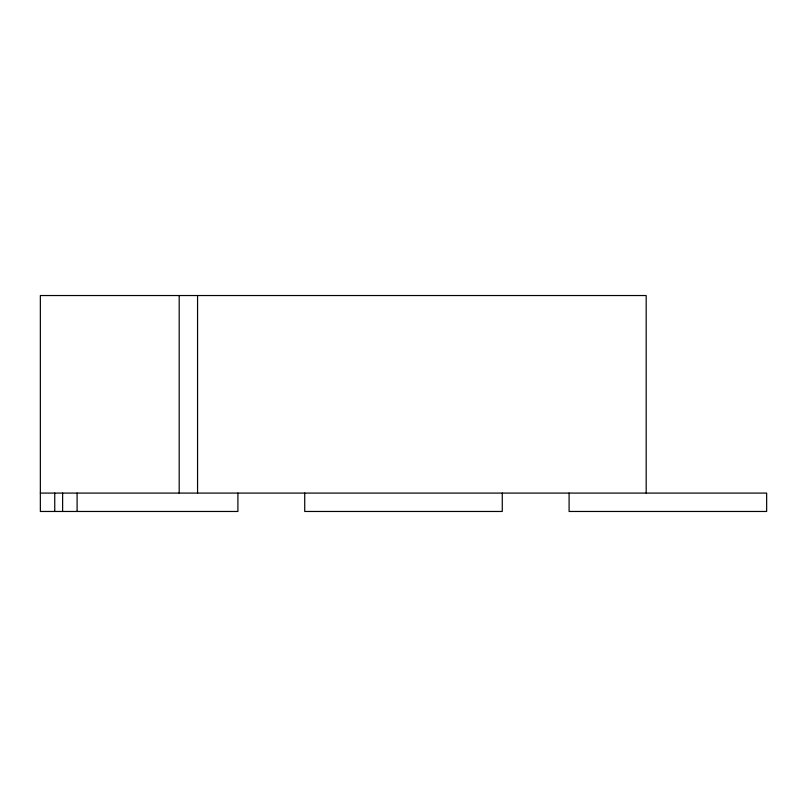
<?xml version="1.0" encoding="UTF-8"?>
<svg xmlns="http://www.w3.org/2000/svg" width="807" height="807" viewBox="0 0 807 807"><rect width="100%" height="100%" fill="white"/><g stroke="black" fill="none" stroke-linecap="round" stroke-linejoin="round"><path stroke-width="1.21" d="M40.35 493.087L766.65 493.087L766.65 511.467L569.096 511.467L569.096 493.087M646.185 493.087L646.185 295.533L40.35 295.533L40.35 511.467L237.904 511.467L237.904 493.087M502.277 493.087L502.277 511.467L304.723 511.467L304.723 493.087M197.564 295.533L197.564 493.087M179.194 295.533L179.194 493.087M77.099 493.087L77.099 511.467M62.623 493.087L62.623 511.467M54.745 493.087L54.745 511.467"/></g></svg>
